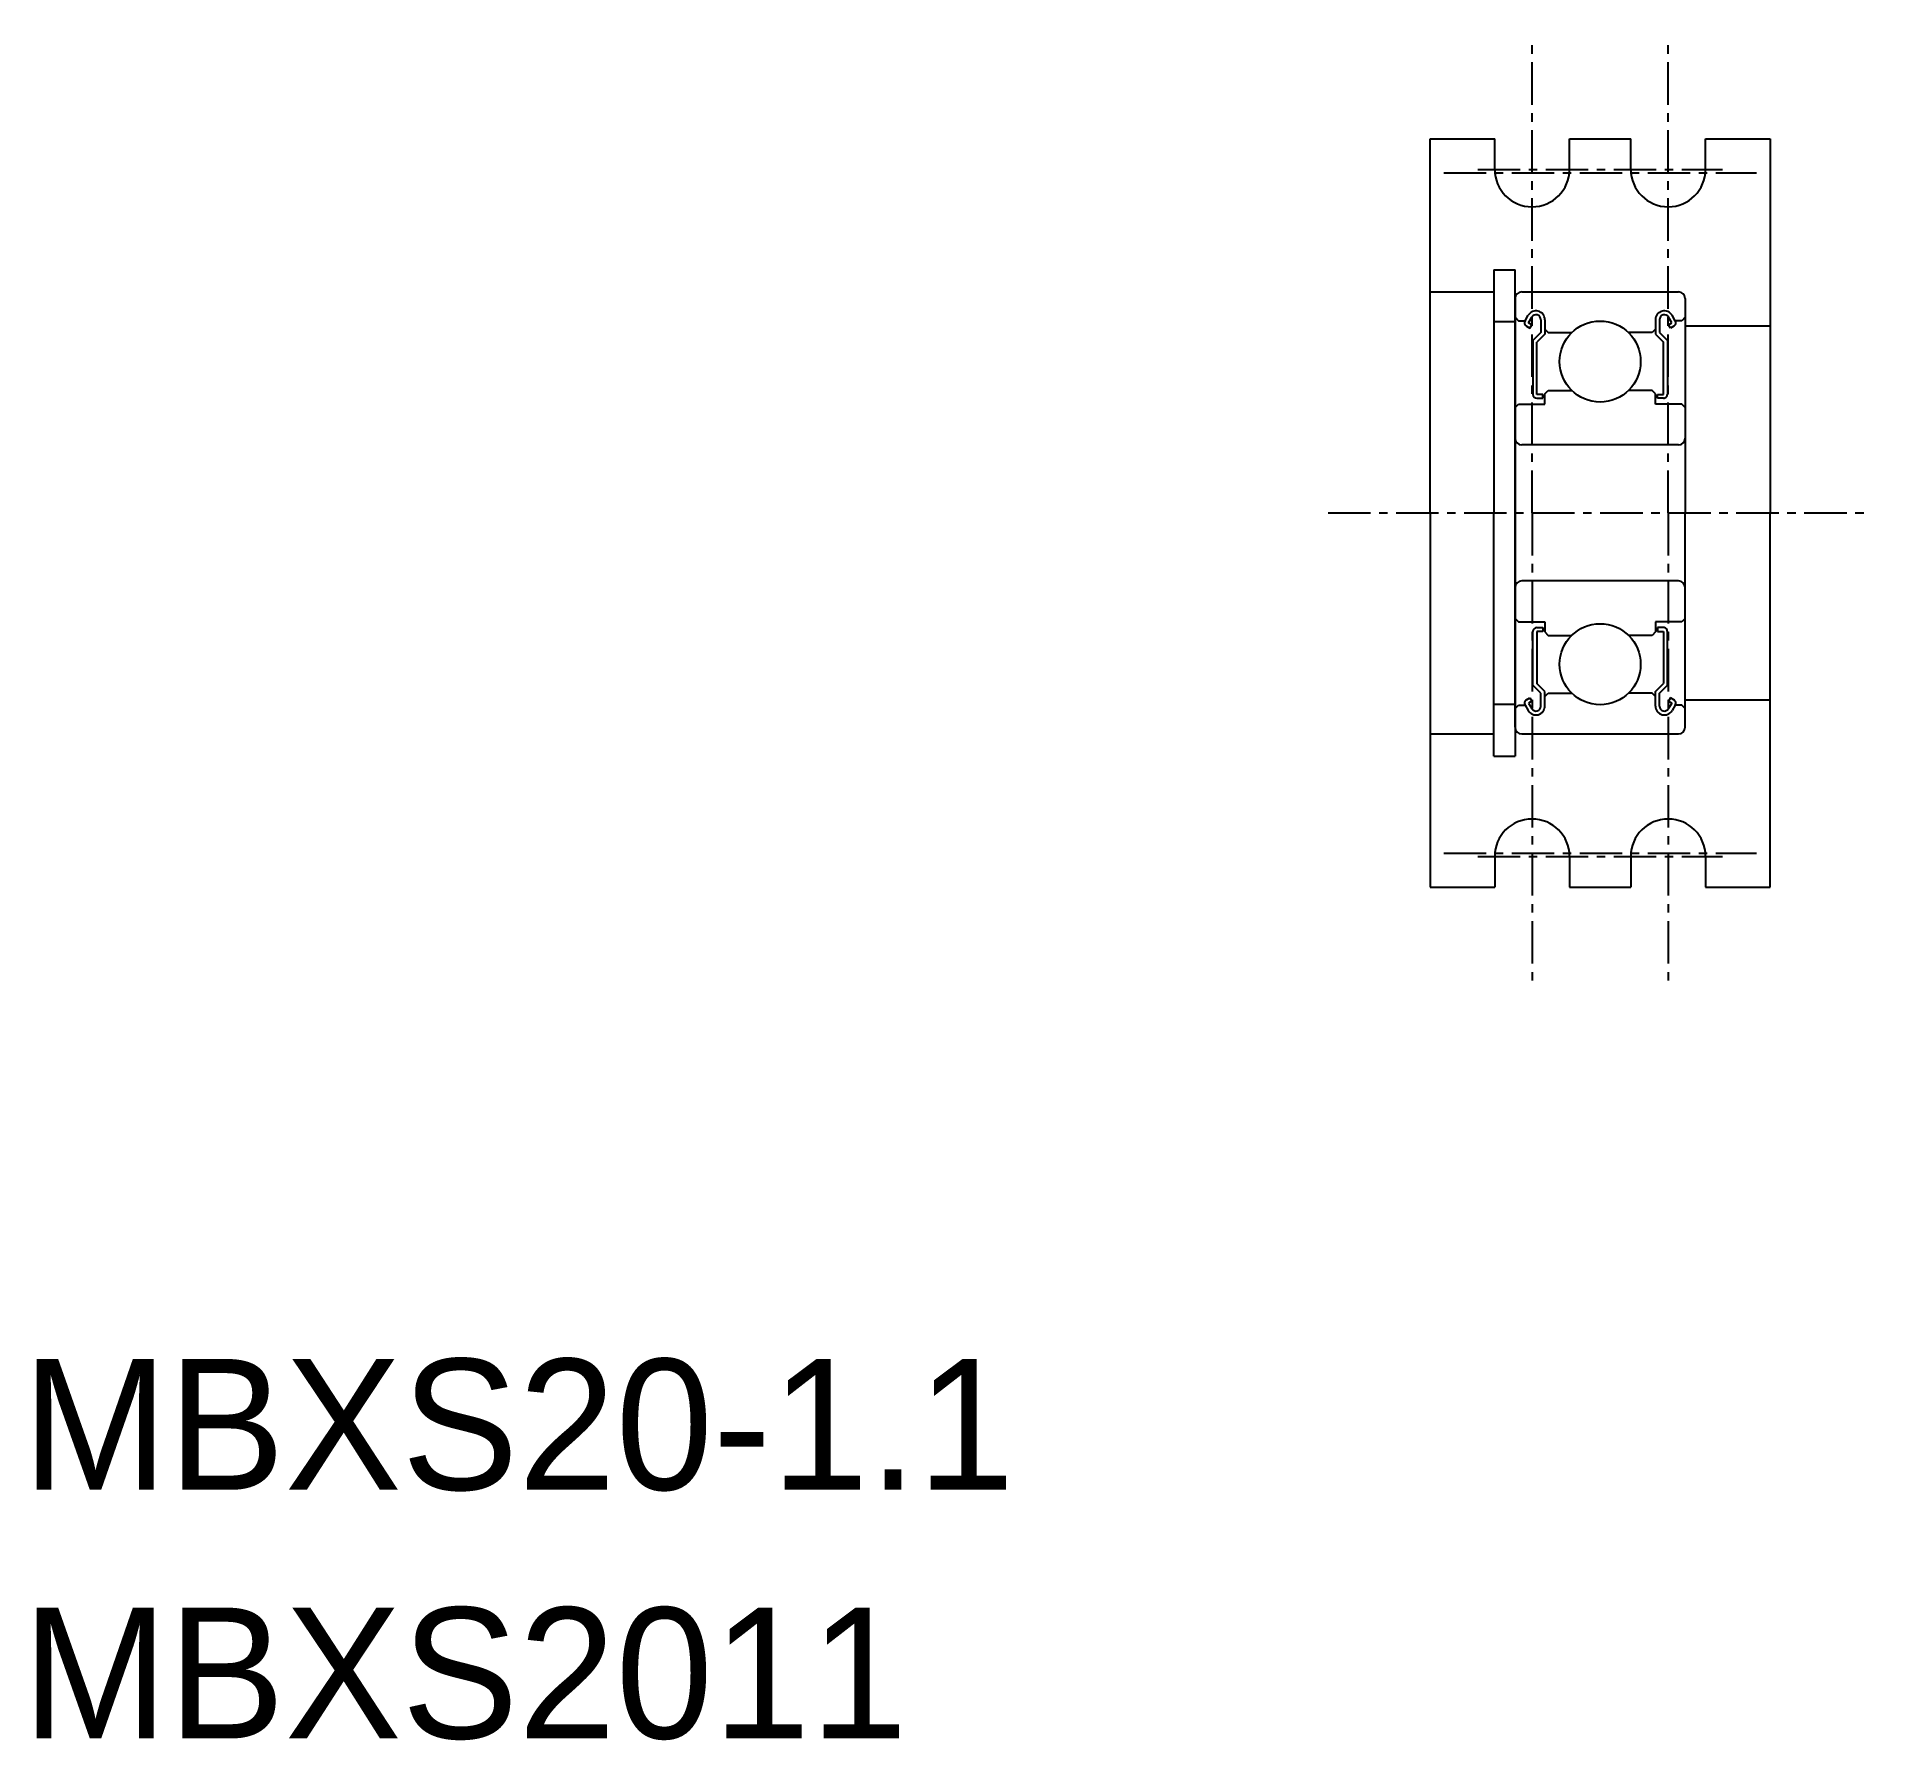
# Model space of a CAD drawing. Extents: x 0.4 to 54.4, y -0.1 to 50.
import ezdxf

# ---------------------------------------------------------------- set-up
doc = ezdxf.new("R2010")
doc.units = 0
doc.linetypes.add('CENTER', pattern=[2, 1.25, -0.25, 0.25, -0.25])
doc.layers.get('0').update_dxf_attribs({"linetype": 'CONTINUOUS'})
doc.layers.add('CENTER', color=1, linetype='CENTER')

msp = doc.modelspace()

# ---------------------------------------------------------------- linework, layer by layer
at = {"color": 7, "linetype": 'CONTINUOUS'}
for p, q in [((41.381, 36.03), (41.381, 47.03)), ((41.381, 47.03), (43.281, 47.03)), ((43.281, 46.13), (43.281, 47.03)), ((45.481, 47.03), (47.281, 47.03)), ((45.481, 46.13), (45.481, 47.03)), ((47.281, 46.13), (47.281, 47.03)), ((49.481, 47.03), (51.381, 47.03)), ((49.481, 46.13), (49.481, 47.03)), ((51.381, 47.03), (51.381, 36.03)), ((43.256, 43.18), (43.256, 36.03)), ((43.256, 43.18), (43.881, 43.18)), ((43.881, 36.03), (43.881, 43.18)), ((41.381, 42.53), (43.256, 42.53)), ((43.881, 42.33), (43.881, 36.03)), ((44.081, 42.53), (48.681, 42.53)), ((48.881, 42.33), (48.881, 36.03)), ((43.256, 41.653), (43.881, 41.653)), ((43.881, 41.78), (43.981, 41.68)), ((43.981, 41.68), (44.172, 41.68)), ((44.172, 41.68), (44.267, 41.841)), ((44.273, 41.622), (44.368, 41.782)), ((44.373, 41.564), (44.273, 41.622)), ((44.315, 41.463), (44.373, 41.564)), ((44.637, 41.71), (44.637, 41.33)), ((44.754, 41.71), (44.754, 41.282)), ((48.008, 41.71), (48.008, 41.282)), ((48.124, 41.71), (48.124, 41.33)), ((48.388, 41.564), (48.489, 41.622)), ((48.446, 41.463), (48.388, 41.564)), ((48.489, 41.622), (48.394, 41.782)), ((48.59, 41.68), (48.495, 41.841)), ((48.781, 41.68), (48.59, 41.68)), ((48.881, 41.78), (48.781, 41.68)), ((44.214, 41.521), (44.315, 41.463)), ((44.637, 41.33), (44.405, 41.097)), ((44.405, 41.097), (44.405, 39.516)), ((44.754, 41.282), (44.521, 41.049)), ((44.521, 39.516), (44.521, 41.049)), ((44.754, 41.43), (44.854, 41.33)), ((44.854, 41.33), (45.547, 41.33)), ((47.908, 41.33), (47.214, 41.33)), ((48.008, 41.43), (47.908, 41.33)), ((48.008, 41.282), (48.241, 41.049)), ((48.124, 41.33), (48.357, 41.097)), ((48.241, 39.516), (48.241, 41.049)), ((48.357, 41.097), (48.357, 39.516)), ((48.547, 41.521), (48.446, 41.463)), ((48.881, 41.53), (51.381, 41.53)), ((48.881, 40.755), (48.881, 40.755)), ((44.696, 39.516), (44.521, 39.516)), ((44.521, 39.4), (44.696, 39.4)), ((44.696, 39.4), (44.696, 39.516)), ((44.754, 39.53), (44.854, 39.63)), ((44.754, 39.23), (44.754, 39.53)), ((44.854, 39.63), (45.547, 39.63)), ((47.908, 39.63), (47.214, 39.63)), ((48.008, 39.53), (47.908, 39.63)), ((48.008, 39.23), (48.008, 39.53)), ((48.066, 39.516), (48.241, 39.516)), ((48.066, 39.4), (48.066, 39.516)), ((48.241, 39.4), (48.066, 39.4)), ((43.881, 39.13), (43.981, 39.23)), ((43.981, 39.23), (44.754, 39.23)), ((48.781, 39.23), (48.008, 39.23)), ((48.881, 39.13), (48.781, 39.23)), ((48.881, 39.18), (48.881, 39.18)), ((48.681, 38.03), (44.081, 38.03)), ((41.381, 36.03), (41.381, 25.03)), ((43.256, 28.88), (43.256, 36.03)), ((43.881, 36.03), (43.881, 28.88)), ((43.881, 29.73), (43.881, 36.03)), ((48.881, 29.73), (48.881, 36.03)), ((51.381, 25.03), (51.381, 36.03)), ((48.681, 34.03), (44.081, 34.03)), ((43.881, 32.93), (43.981, 32.83)), ((48.881, 32.93), (48.781, 32.83)), ((43.981, 32.83), (44.754, 32.83)), ((44.405, 30.963), (44.405, 32.544)), ((44.521, 32.66), (44.696, 32.66)), ((44.696, 32.544), (44.521, 32.544)), ((44.521, 32.544), (44.521, 31.011)), ((44.696, 32.66), (44.696, 32.544)), ((44.754, 32.83), (44.754, 32.53)), ((44.754, 32.53), (44.854, 32.43)), ((44.854, 32.43), (45.547, 32.43)), ((47.908, 32.43), (47.214, 32.43)), ((48.008, 32.53), (47.908, 32.43)), ((48.008, 32.83), (48.008, 32.53)), ((48.781, 32.83), (48.008, 32.83)), ((48.066, 32.66), (48.066, 32.544)), ((48.241, 32.66), (48.066, 32.66)), ((48.066, 32.544), (48.241, 32.544)), ((48.241, 32.544), (48.241, 31.011)), ((48.357, 30.963), (48.357, 32.544)), ((44.637, 30.73), (44.405, 30.963)), ((44.754, 30.778), (44.521, 31.011)), ((44.754, 30.35), (44.754, 30.778)), ((48.008, 30.778), (48.241, 31.011)), ((48.008, 30.35), (48.008, 30.778)), ((48.124, 30.73), (48.357, 30.963)), ((43.256, 30.407), (43.881, 30.407)), ((43.881, 30.28), (43.981, 30.38)), ((43.981, 30.38), (44.172, 30.38)), ((44.172, 30.38), (44.267, 30.22)), ((44.214, 30.539), (44.315, 30.597)), ((44.373, 30.496), (44.273, 30.438)), ((44.273, 30.438), (44.368, 30.278)), ((44.315, 30.597), (44.373, 30.496)), ((44.637, 30.35), (44.637, 30.73)), ((44.754, 30.63), (44.854, 30.73)), ((44.854, 30.73), (45.547, 30.73)), ((47.908, 30.73), (47.214, 30.73)), ((48.008, 30.63), (47.908, 30.73)), ((48.124, 30.35), (48.124, 30.73)), ((48.446, 30.597), (48.388, 30.496)), ((48.388, 30.496), (48.489, 30.438)), ((48.489, 30.438), (48.394, 30.278)), ((48.547, 30.539), (48.446, 30.597)), ((48.59, 30.38), (48.495, 30.22)), ((48.781, 30.38), (48.59, 30.38)), ((48.881, 30.28), (48.781, 30.38)), ((48.881, 30.53), (51.381, 30.53)), ((41.381, 29.53), (43.256, 29.53)), ((44.081, 29.53), (48.681, 29.53)), ((43.256, 28.88), (43.881, 28.88)), ((43.281, 25.93), (43.281, 25.03)), ((45.481, 25.93), (45.481, 25.03)), ((47.281, 25.93), (47.281, 25.03)), ((49.481, 25.93), (49.481, 25.03)), ((41.381, 25.03), (43.281, 25.03)), ((45.481, 25.03), (47.281, 25.03)), ((49.481, 25.03), (51.381, 25.03))]:
    msp.add_line(p, q, dxfattribs=at)
for centre in [(46.381, 40.48), (46.381, 31.58)]:
    msp.add_circle(centre, 1.191, dxfattribs=at)
for centre, radius, start, end in [((44.381, 46.13), 1.1, 180, 0), ((48.381, 46.13), 1.1, 180, 0), ((44.081, 42.33), 0.2, 90, 180), ((48.681, 42.33), 0.2, 0, 90), ((44.273, 41.622), 0.116, 150.0007, 240.0004), ((44.493, 41.71), 0.261, 0, 150.0001), ((44.493, 41.71), 0.145, 0, 149.9998), ((48.269, 41.71), 0.261, 30, 180.0001), ((48.269, 41.71), 0.145, 30, 180.0001), ((48.489, 41.622), 0.116, 299.9992, 29.9995), ((44.521, 39.516), 0.116, 180.0001, 270), ((48.241, 39.516), 0.116, 269.9995, 0), ((44.081, 38.23), 0.2, 180, 270), ((48.681, 38.23), 0.2, 270, 0), ((44.081, 33.83), 0.2, 90, 180), ((48.681, 33.83), 0.2, 0, 90), ((44.521, 32.544), 0.116, 90, 179.9999), ((48.241, 32.544), 0.116, 0, 90.0005), ((44.273, 30.438), 0.116, 119.9984, 210.0066), ((44.493, 30.35), 0.261, 209.9999, 0), ((44.493, 30.35), 0.145, 210.0002, 0), ((48.269, 30.35), 0.261, 179.9999, 330), ((48.269, 30.35), 0.145, 179.9999, 330), ((48.489, 30.438), 0.116, 330.0005, 60.0008), ((44.081, 29.73), 0.2, 180, 270), ((48.681, 29.73), 0.2, 270, 0), ((44.381, 25.93), 1.1, 0, 180), ((48.381, 25.93), 1.1, 0, 180)]:
    msp.add_arc(centre, radius, start, end, dxfattribs=at)
at = {"layer": 'CENTER', "color": 1, "linetype": 'CENTER'}
for p, q in [((44.381, 36.03), (44.381, 50.03)), ((48.381, 36.03), (48.381, 50.03)), ((41.781, 46.03), (50.981, 46.03)), ((42.781, 46.13), (49.981, 46.13)), ((38.381, 36.03), (54.381, 36.03)), ((44.381, 36.03), (44.381, 22.03)), ((48.381, 36.03), (48.381, 22.03)), ((41.781, 26.03), (50.981, 26.03)), ((42.781, 25.93), (49.981, 25.93))]:
    msp.add_line(p, q, dxfattribs=at)

# ---------------------------------------------------------------- texts
at = {"color": 7, "linetype": 'CONTINUOUS'}
for s, p in [('MBXS20-1.1', (0, 7.31)), ('MBXS2011', (0, 0))]:
    msp.add_text(s, height=3.8472, dxfattribs=at).set_placement(p)

doc.saveas('drawing.dxf')
